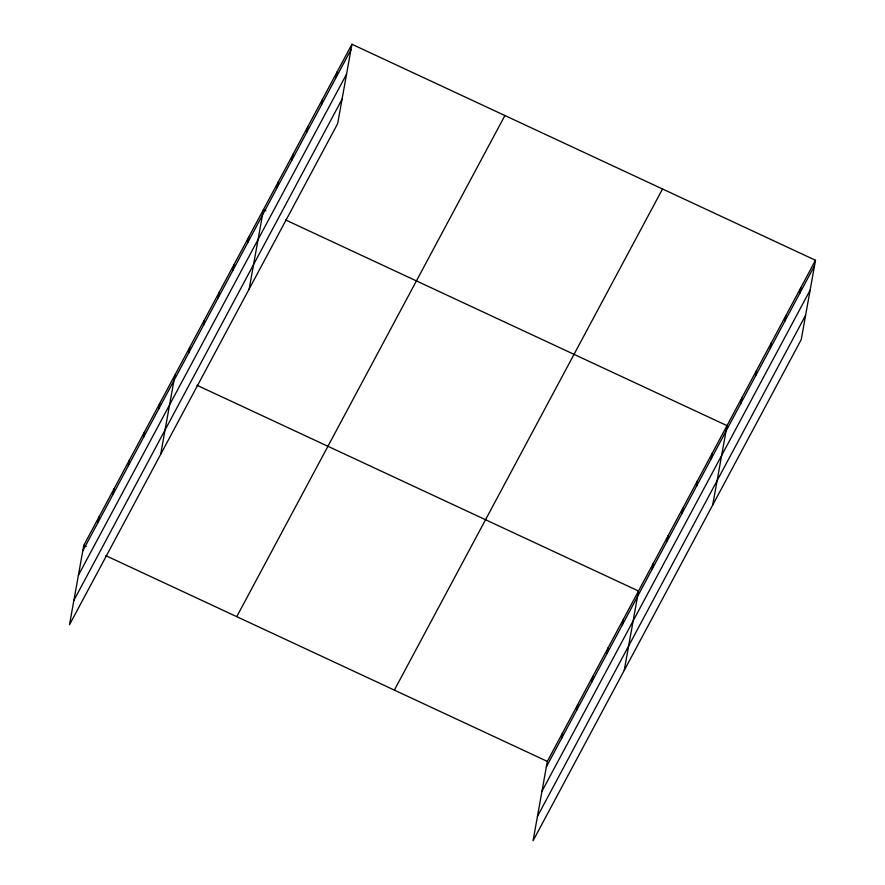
<?xml version="1.0" encoding="UTF-8"?>
<svg xmlns="http://www.w3.org/2000/svg" width="885" height="885" viewBox="0 0 885 885"><rect width="100%" height="100%" fill="white"/><g stroke="black" fill="none" stroke-linecap="round" stroke-linejoin="round"><path stroke-width="1.33" d="M351.931 44.25L83.776 545.381L69.506 624.733L337.661 123.601L351.931 44.25L815.494 260.267L801.224 339.619L533.069 840.75L547.339 761.399L815.494 260.267M97.981 522.493L98.976 516.984M113.18 494.095L114.165 488.586M128.369 465.698L129.365 460.189M143.569 437.301L144.565 431.791M158.769 408.903L159.754 403.394M160.672 454.348L174.953 374.997M188.715 352.938L189.7 347.44M203.461 325.381L204.446 319.872M218.208 297.814L219.203 292.315M232.954 270.257L233.95 264.748M247.7 242.689L248.696 237.191M249.172 288.975L263.442 209.623L265.887 210.763M277.204 187.565L278.189 182.067M291.95 160.008L292.946 154.499M306.697 132.44L307.692 126.942M321.454 104.872L322.439 99.374M336.2 77.316L337.185 71.818M561.544 738.51L562.539 733.001M576.743 710.113L577.728 704.604M591.932 681.716L592.928 676.206M607.132 653.318L608.128 647.809M622.332 624.921L623.317 619.411M624.235 670.365L638.516 591.014L196.979 385.263M652.278 568.955L653.263 563.457M667.024 541.399L668.009 535.89M681.771 513.831L682.755 508.333M696.517 486.274L697.513 480.765M711.263 458.707L712.259 453.209M712.735 504.992L727.005 425.641L285.468 219.889M740.767 403.582L741.752 398.084M755.513 376.014L756.509 370.516M770.26 348.458L771.255 342.949M785.017 320.89L786.002 315.392M799.763 293.333L800.748 287.824M82.792 550.89L350.947 49.748M78.4 575.261L346.566 74.119M73.886 600.362L342.041 99.231M236.749 616.668L504.915 115.537M394.367 690.112L662.522 188.981M546.355 766.908L814.51 265.765M541.963 791.278L810.129 290.136M537.449 816.379L805.604 315.248M83.776 545.381L86.221 546.532M105.802 555.647L547.339 761.399"/></g></svg>
